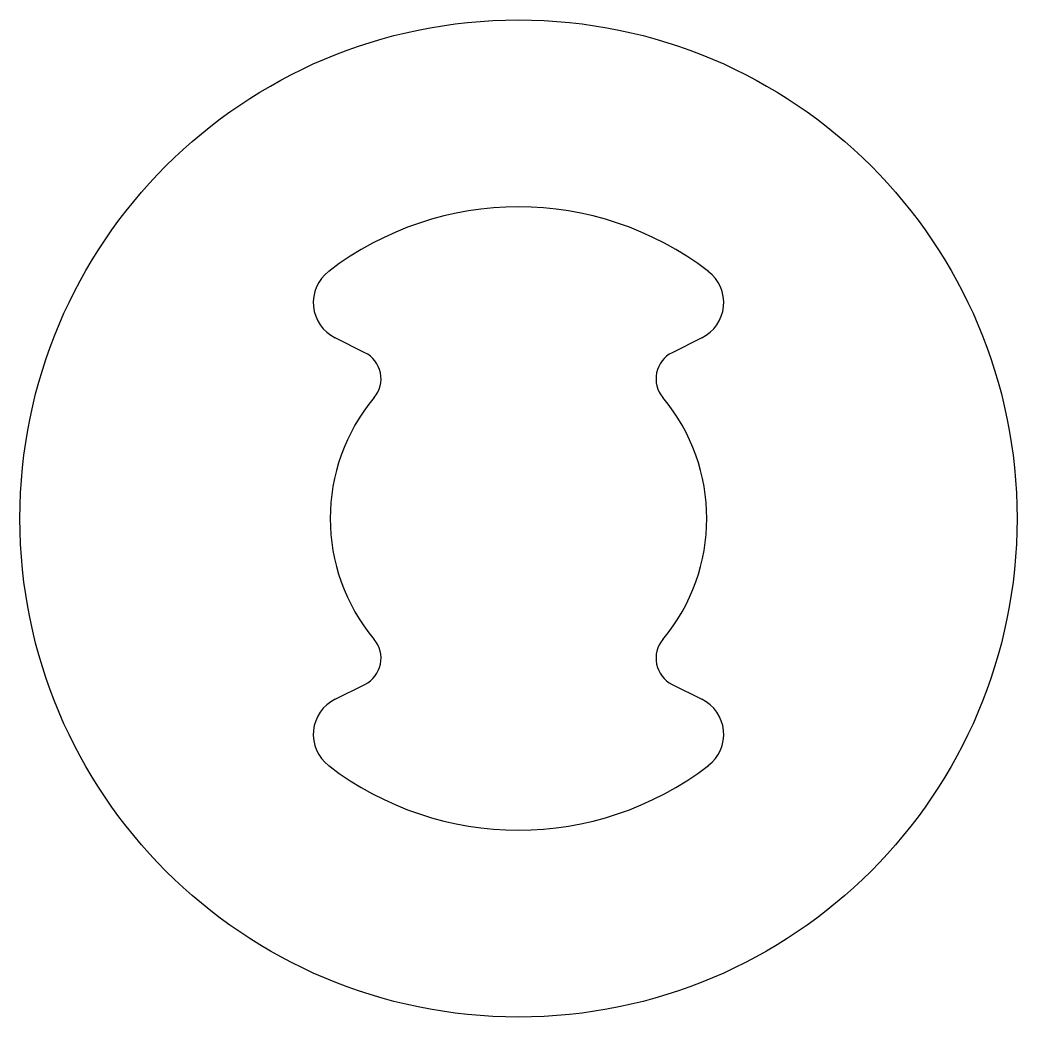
# Model space of a CAD drawing. Extents: x 1425.4 to 1463.4, y 1852.2 to 1890.2.
import ezdxf

# ---------------------------------------------------------------- set-up
doc = ezdxf.new("R2010")
doc.units = 0
doc.layers.get('0').update_dxf_attribs({"linetype": 'CONTINUOUS'})

msp = doc.modelspace()

# ---------------------------------------------------------------- linework, layer by layer
for p, q in [((1438.502, 1877.5), (1437.369, 1878.065)), ((1451.349, 1878.065), (1450.216, 1877.5)), ((1437.369, 1864.295), (1438.502, 1864.86)), ((1450.216, 1864.86), (1451.349, 1864.295))]:
    msp.add_line(p, q)
msp.add_circle((1444.359, 1871.18), 19)
for centre, radius, start, end in [((1444.359, 1871.18), 11.875, 52.4673, 127.5327), ((1438.038, 1879.408), 1.5, 127.5327, 243.5), ((1450.679, 1879.408), 1.5, 296.5, 52.4673), ((1438.005, 1876.503), 1.114, 320.0444, 63.5), ((1450.713, 1876.503), 1.114, 116.5, 219.9556), ((1444.359, 1871.18), 7.175, 140.0444, 219.9556), ((1444.359, 1871.18), 7.175, 320.0444, 39.9556), ((1438.005, 1865.857), 1.114, 296.5, 39.9556), ((1450.713, 1865.857), 1.114, 140.0444, 243.5), ((1438.038, 1862.953), 1.5, 116.5, 232.4673), ((1450.679, 1862.953), 1.5, 307.5327, 63.5), ((1444.359, 1871.18), 11.875, 232.4673, 307.5327)]:
    msp.add_arc(centre, radius, start, end)

doc.saveas('drawing.dxf')
